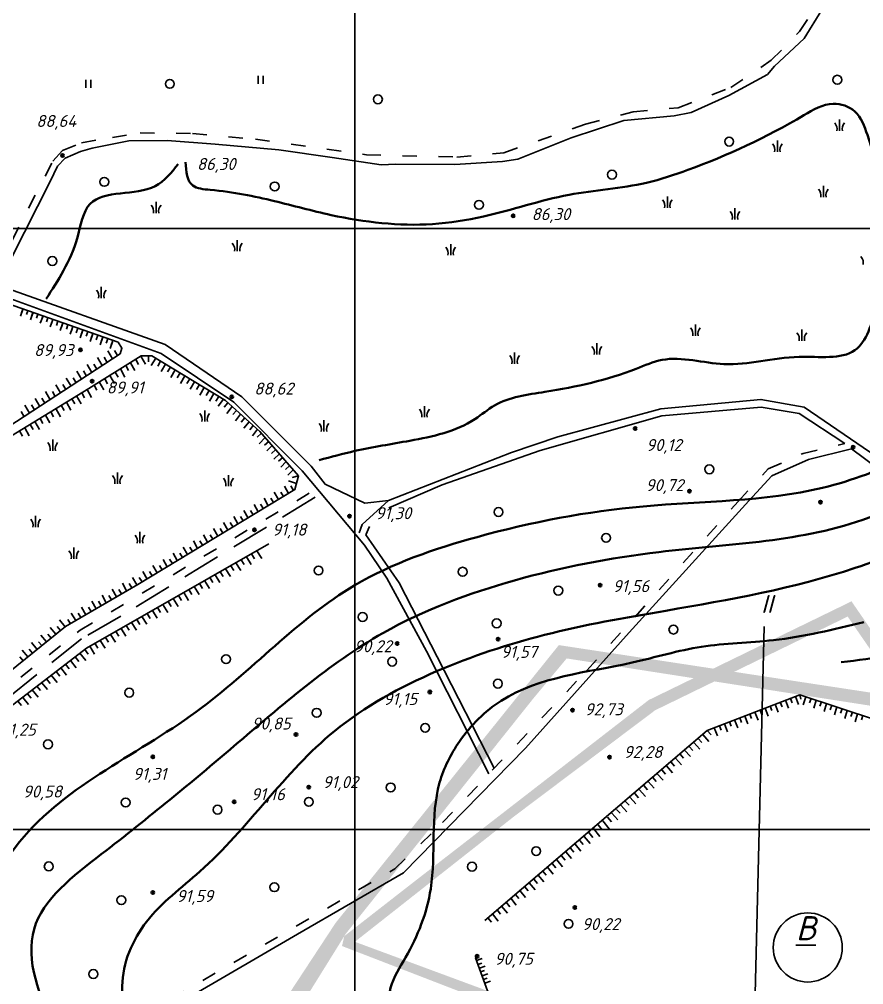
# Model space of a CAD drawing. Header units: millimetres. Extents: x 1555 to 5750, y -1109 to 1444.
# Drawn here: x 2792.2 to 2932.6, y -577.9 to -417.3 of the extents above; entities that cross this region are included whole.
import ezdxf

# ---------------------------------------------------------------- set-up
doc = ezdxf.new("R2010")
doc.units = ezdxf.units.MM
doc.linetypes.add('ACAD_ISO03W100', pattern=[30, 12, -18])
doc.linetypes.add('DASHED2', pattern=[9.525, 6.35, -3.175])

# ---------------------------------------------------------------- blocks, each defined once
blk = doc.blocks.new('A$C3C75097E')
at = {"lineweight": 40, "ltscale": 0.5}
blk.add_hatch(color=256, dxfattribs=at).paths.add_polyline_path([(-0.24, 0, 1), (0.24, 0, 1)])
blk.add_circle((0, 0), 0.238, dxfattribs=at)

msp = doc.modelspace()

# ---------------------------------------------------------------- hatches: boundary and pattern name
at = {"lineweight": 40, "ltscale": 0.5}
h = msp.add_hatch(color=2, dxfattribs=at)
edge = h.paths.add_edge_path()
edge.add_spline(control_points=[(2934.6503, -523.4544), (2935.3487, -523.3303), (2936.0423, -523.1877), (2936.7295, -523.0201)], knot_values=[114.6228547, 114.6228547, 114.6228547, 114.6228547, 116.75552528, 116.75552528, 116.75552528, 116.75552528], degree=3, periodic=0)
edge.add_line((2936.7295, -523.0201), (2932.9144, -517.4751))
edge.add_spline(control_points=[(2932.9144, -517.4751), (2932.8165, -517.4981), (2932.7185, -517.5211), (2932.6205, -517.5441)], knot_values=[123.33883515, 123.33883515, 123.33883515, 123.33883515, 123.63943462, 123.63943462, 123.63943462, 123.63943462], degree=3, periodic=0)
edge.add_spline(control_points=[(2932.6205, -517.5441), (2932.0389, -517.6873), (2931.4573, -517.8305), (2930.8755, -517.9726)], knot_values=[0, 0, 0, 0, 1.79256212, 1.79256212, 1.79256212, 1.79256212], degree=3, periodic=0)
edge.add_line((2930.8755, -517.9726), (2934.6503, -523.4544))
edge = h.paths.add_edge_path()
edge.add_spline(control_points=[(2930.8755, -517.9726), (2931.4573, -517.8305), (2932.0389, -517.6873), (2932.6205, -517.5441)], knot_values=[0, 0, 0, 0, 1.79256212, 1.79256212, 1.79256212, 1.79256212], degree=3, periodic=0)
edge.add_spline(control_points=[(2932.6205, -517.5441), (2932.7185, -517.5211), (2932.8165, -517.4981), (2932.9144, -517.4751)], knot_values=[123.33883515, 123.33883515, 123.33883515, 123.33883515, 123.63943462, 123.63943462, 123.63943462, 123.63943462], degree=3, periodic=0)
edge.add_line((2932.9144, -517.4751), (2930.8104, -514.4171))
edge.add_line((2930.8104, -514.4171), (2930.5933, -514.1015))
edge.add_line((2930.5933, -514.1015), (2917.2453, -520.5997))
edge.add_spline(control_points=[(2917.2453, -520.5997), (2917.3636, -520.5871), (2919.6353, -520.3393), (2921.8856, -519.9607), (2924.0076, -519.5341)], knot_values=[8.82706815, 8.82706815, 8.82706815, 8.82706815, 9.18375264, 15.67704688, 15.67704688, 15.67704688, 15.67704688], degree=3, periodic=0)
edge.add_line((2924.0076, -519.5341), (2929.9566, -516.6382))
edge.add_line((2929.9566, -516.6382), (2930.8755, -517.9726))
edge = h.paths.add_edge_path()
edge.add_spline(control_points=[(2936.7295, -523.0201), (2936.0423, -523.1877), (2935.3487, -523.3303), (2934.6503, -523.4544)], knot_values=[114.6228547, 114.6228547, 114.6228547, 114.6228547, 116.75552528, 116.75552528, 116.75552528, 116.75552528], degree=3, periodic=0)
edge.add_line((2934.6503, -523.4544), (2939.2395, -530.1189))
edge.add_line((2939.2395, -530.1189), (2941.8918, -530.523))
edge.add_line((2941.8918, -530.523), (2936.7295, -523.0201))
h.paths.add_polyline_path([(2943.5976, -533.0023), (2940.9402, -532.5886), (2947.9856, -542.82), (2947.9856, -539.38)])
h.paths.add_polyline_path([(2947.9856, -539.38), (2947.9856, -542.82), (2954.3398, -552.0476), (2956.7013, -552.0476)])
h.paths.add_polyline_path([(2956.7013, -552.0476), (2954.3398, -552.0476), (2972.0061, -577.7028), (2972.7013, -575.3024)])
h.paths.add_polyline_path([(2974.3748, -577.7347), (2973.6757, -580.1274), (2979.7267, -588.9147), (2970.996, -589.2986), (2970.417, -591.2801), (2982.9453, -590.7496), (2982.9453, -590.1913)])
h.paths.add_polyline_path([(2968.0446, -591.3805), (2968.6173, -589.4032), (2961.9149, -589.698), (2960.2985, -591.7085)])
h.paths.add_polyline_path([(2952.2212, -590.1243), (2947.9856, -590.3014), (2947.9856, -592.2299), (2960.2985, -591.7085), (2961.9149, -589.698)])
h.paths.add_polyline_path([(2947.9856, -592.2299), (2947.9856, -590.3014), (2908.6318, -591.9473), (2911.6898, -593.7668)])
h.paths.add_polyline_path([(2911.6898, -593.7668), (2908.6318, -591.9473), (2904.589, -592.1164), (2883.4069, -583.939), (2877.5477, -583.7089), (2904.376, -594.0765)])
h.paths.add_polyline_path([(2870.048, -578.9177), (2872.2851, -581.6752), (2877.5477, -583.7089), (2883.4069, -583.939), (2878.5716, -582.0723)])
edge = h.paths.add_edge_path()
edge.add_line((2872.2851, -581.6752), (2870.048, -578.9177))
edge.add_line((2870.048, -578.9177), (2856.1736, -573.7828))
edge.add_spline(control_points=[(2856.1736, -573.7828), (2855.9092, -574.2371), (2855.6409, -574.6887), (2855.3827, -575.1434)], knot_values=[109.5324437, 109.5324437, 109.5324437, 109.5324437, 111.08922174, 111.08922174, 111.08922174, 111.08922174], degree=3, periodic=0)
edge.add_line((2855.3827, -575.1434), (2872.2851, -581.6752))
edge = h.paths.add_edge_path()
edge.add_line((2847.9856, -570.7524), (2860.7606, -560.6892))
edge.add_spline(control_points=[(2860.7606, -560.6892), (2860.8471, -559.9132), (2860.9061, -559.1323), (2860.9476, -558.3486)], knot_values=[93.29306293, 93.29306293, 93.29306293, 93.29306293, 95.63036015, 95.63036015, 95.63036015, 95.63036015], degree=3, periodic=0)
edge.add_line((2860.9476, -558.3486), (2857.7341, -560.8384))
edge.add_line((2857.7341, -560.8384), (2846.2153, -569.8197))
edge.add_line((2846.2153, -569.8197), (2845.8492, -571.4592))
edge.add_line((2845.8492, -571.4592), (2855.3827, -575.1434))
edge.add_spline(control_points=[(2855.3827, -575.1434), (2855.6409, -574.6887), (2855.9092, -574.2371), (2856.1736, -573.7828)], knot_values=[109.5324437, 109.5324437, 109.5324437, 109.5324437, 111.08922174, 111.08922174, 111.08922174, 111.08922174], degree=3, periodic=0)
edge.add_line((2856.1736, -573.7828), (2847.9856, -570.7524))
edge = h.paths.add_edge_path()
edge.add_line((2871.7308, -552.0476), (2869.0803, -552.0476))
edge.add_line((2869.0803, -552.0476), (2860.9476, -558.3486))
edge.add_spline(control_points=[(2860.9476, -558.3486), (2860.9061, -559.1323), (2860.8471, -559.9132), (2860.7606, -560.6892)], knot_values=[93.29306293, 93.29306293, 93.29306293, 93.29306293, 95.63036015, 95.63036015, 95.63036015, 95.63036015], degree=3, periodic=0)
edge.add_line((2860.7606, -560.6892), (2871.7308, -552.0476))
h.paths.add_polyline_path([(2869.0803, -552.0476), (2871.7308, -552.0476), (2874.5086, -549.8595), (2897.9246, -532.2311), (2907.7906, -527.4284), (2904.3261, -526.8891), (2896.8618, -530.523)])
h.paths.add_polyline_path([(2907.5952, -525.2976), (2911.0778, -525.8282), (2915.9314, -523.4655), (2915.9859, -521.2128)])
edge = h.paths.add_edge_path()
edge.add_spline(control_points=[(2924.0076, -519.5341), (2921.8856, -519.9607), (2919.6353, -520.3393), (2917.3636, -520.5871), (2917.2453, -520.5997)], knot_values=[8.82706815, 8.82706815, 8.82706815, 8.82706815, 15.3203624, 15.67704688, 15.67704688, 15.67704688, 15.67704688], degree=3, periodic=0)
edge.add_line((2917.2453, -520.5997), (2915.9859, -521.2128))
edge.add_line((2915.9859, -521.2128), (2915.9314, -523.4655))
edge.add_line((2915.9314, -523.4655), (2924.0076, -519.5341))
h = msp.add_hatch(color=12, dxfattribs=at)
h.paths.add_polyline_path([(2656.3308, -704.945), (2657.9646, -704.1536), (2655.3563, -703.2691), (2653.822, -704.0501), (2653.2015, -719.7792), (2653.2015, -739.2222), (2655.7379, -740.8024), (2654.8282, -739.4702)])
h.paths.add_polyline_path([(2679.9299, -693.5148), (2716.664, -677.501), (2717.0865, -677.4049), (2726.9235, -673.1967), (2747.9856, -664.8531), (2747.9856, -661.9995), (2722.8899, -671.9798), (2683.072, -689.162), (2655.3563, -703.2691), (2657.9646, -704.1536)])
h.paths.add_polyline_path([(2786.5826, -649.5632), (2785.6165, -647.0342), (2747.9856, -661.9995), (2747.9856, -664.8531), (2769.8194, -656.2038)])
edge = h.paths.add_edge_path()
edge.add_line((2796.7418, -645.5387), (2803.5492, -635.4324))
edge.add_spline(control_points=[(2803.5492, -635.4324), (2802.5044, -635.4606), (2801.4464, -635.3756), (2800.3804, -635.1935)], knot_values=[187.67923268, 187.67923268, 187.67923268, 187.67923268, 190.96838154, 190.96838154, 190.96838154, 190.96838154], degree=3, periodic=0)
edge.add_line((2800.3804, -635.1935), (2795.0719, -643.2739))
edge.add_line((2795.0719, -643.2739), (2787.2718, -646.3759))
edge.add_line((2787.2718, -646.3759), (2787.4127, -646.7178))
edge.add_spline(control_points=[(2787.4127, -646.7178), (2788.2974, -647.2781), (2789.1997, -647.7761), (2790.1243, -648.1602)], knot_values=[246.83395782, 246.83395782, 246.83395782, 246.83395782, 249.73375519, 249.73375519, 249.73375519, 249.73375519], degree=3, periodic=0)
edge.add_line((2790.1243, -648.1602), (2796.7418, -645.5387))
edge = h.paths.add_edge_path()
edge.add_line((2827.8805, -599.3106), (2830.3548, -595.3307))
edge.add_spline(control_points=[(2830.3548, -595.3307), (2829.1908, -595.211), (2828.0313, -595.0599), (2826.8775, -594.8601)], knot_values=[295.26278108, 295.26278108, 295.26278108, 295.26278108, 298.78232293, 298.78232293, 298.78232293, 298.78232293], degree=3, periodic=0)
edge.add_line((2826.8775, -594.8601), (2800.3804, -635.1935))
edge.add_spline(control_points=[(2800.3804, -635.1935), (2801.4464, -635.3756), (2802.5044, -635.4606), (2803.5492, -635.4324)], knot_values=[187.67923268, 187.67923268, 187.67923268, 187.67923268, 190.96838154, 190.96838154, 190.96838154, 190.96838154], degree=3, periodic=0)
edge.add_line((2803.5492, -635.4324), (2827.8805, -599.3106))
edge = h.paths.add_edge_path()
edge.add_line((2846.4418, -569.4553), (2861.1423, -551.0045))
edge.add_spline(control_points=[(2861.1423, -551.0045), (2861.2038, -549.5682), (2861.3151, -548.1437), (2861.5403, -546.7436)], knot_values=[81.71723341, 81.71723341, 81.71723341, 81.71723341, 86.0124684, 86.0124684, 86.0124684, 86.0124684], degree=3, periodic=0)
edge.add_line((2861.5403, -546.7436), (2844.7858, -567.6004))
edge.add_line((2844.7858, -567.6004), (2826.8775, -594.8601))
edge.add_spline(control_points=[(2826.8775, -594.8601), (2828.0313, -595.0599), (2829.1908, -595.211), (2830.3548, -595.3307)], knot_values=[295.26278108, 295.26278108, 295.26278108, 295.26278108, 298.78232293, 298.78232293, 298.78232293, 298.78232293], degree=3, periodic=0)
edge.add_line((2830.3548, -595.3307), (2846.4418, -569.4553))
edge = h.paths.add_edge_path()
edge.add_line((2877.7284, -530.187), (2880.1816, -527.2451))
edge.add_spline(control_points=[(2880.1816, -527.2451), (2878.7637, -527.6514), (2877.3782, -528.1226), (2876.0417, -528.6915)], knot_values=[53.16168411, 53.16168411, 53.16168411, 53.16168411, 57.58293788, 57.58293788, 57.58293788, 57.58293788], degree=3, periodic=0)
edge.add_line((2876.0417, -528.6915), (2861.5403, -546.7436))
edge.add_spline(control_points=[(2861.5403, -546.7436), (2861.3151, -548.1437), (2861.2038, -549.5682), (2861.1423, -551.0045)], knot_values=[81.71723341, 81.71723341, 81.71723341, 81.71723341, 86.0124684, 86.0124684, 86.0124684, 86.0124684], degree=3, periodic=0)
edge.add_line((2861.1423, -551.0045), (2877.7284, -530.187))
edge = h.paths.add_edge_path()
edge.add_line((2883.2184, -523.6034), (2891.3366, -524.8671))
edge.add_spline(control_points=[(2891.3366, -524.8671), (2892.2712, -524.6842), (2894.1063, -524.3089), (2895.9106, -523.8722), (2896.7954, -523.6522)], knot_values=[36.4229325, 36.4229325, 36.4229325, 36.4229325, 39.22117642, 41.93977355, 41.93977355, 41.93977355, 41.93977355], degree=3, periodic=0)
edge.add_line((2896.7954, -523.6522), (2881.9115, -521.3845))
edge.add_line((2881.9115, -521.3845), (2876.0417, -528.6915))
edge.add_spline(control_points=[(2876.0417, -528.6915), (2877.3782, -528.1226), (2878.7637, -527.6514), (2880.1816, -527.2451)], knot_values=[53.16168411, 53.16168411, 53.16168411, 53.16168411, 57.58293788, 57.58293788, 57.58293788, 57.58293788], degree=3, periodic=0)
edge.add_line((2880.1816, -527.2451), (2883.2184, -523.6034))
edge = h.paths.add_edge_path()
edge.add_spline(control_points=[(2896.7954, -523.6522), (2895.9106, -523.8722), (2894.1063, -524.3089), (2892.2712, -524.6842), (2891.3366, -524.8671)], knot_values=[36.4229325, 36.4229325, 36.4229325, 36.4229325, 39.14152963, 41.93977355, 41.93977355, 41.93977355, 41.93977355], degree=3, periodic=0)
edge.add_line((2891.3366, -524.8671), (2983.1687, -539.1621))
edge.add_line((2983.1687, -539.1621), (2964.7826, -602.6428))
edge.add_line((2964.7826, -602.6428), (2954.3113, -638.2408))
edge.add_line((2954.3113, -638.2408), (2957.2519, -636.3372))
edge.add_line((2957.2519, -636.3372), (2986.1971, -537.2733))
edge.add_line((2986.1971, -537.2733), (2896.7954, -523.6522))
h.paths.add_polyline_path([(2956.6469, -638.4078), (2953.7053, -640.3009), (2942.9565, -676.8424), (2942.1127, -679.4146), (2942.1608, -679.514), (2940.636, -690.4995), (2945.0382, -678.1382)])
h.paths.add_polyline_path([(2956.6469, -638.4078), (2957.2519, -636.3372), (2954.3113, -638.2408), (2953.7053, -640.3009)])
h = msp.add_hatch(color=12, dxfattribs=at)
h.paths.add_polyline_path([(2983.1687, -539.1621), (2964.7826, -602.6428), (2942.9565, -676.8424), (2931.3634, -712.185), (2922.9717, -735.1881), (2916.0346, -756.055), (2907.7584, -781.1571), (2902.1308, -799.7818), (2896.2243, -820.1101), (2891.3338, -834.5419), (2889.4344, -840.1473), (2886.4112, -848.7859), (2884.0947, -853.6073), (2880.3828, -861.3329), (2877.6585, -867.3173), (2867.6465, -872.8867), (2862.1981, -874.6154), (2845.606, -875.7716), (2832.7219, -876.6695), (2822.5845, -877.3759), (2807.1331, -878.4364), (2798.7163, -878.8659), (2794.0283, -879.1052), (2788.3499, -879.395), (2780.9369, -874.5562), (2764.0589, -861.0687), (2747.9856, -847.4478), (2734.0512, -835.5755), (2702.0509, -807.707), (2699.8547, -805.4227), (2689.7948, -790.6758), (2676.5473, -771.2759), (2654.8282, -739.4702), (2656.3308, -704.945), (2681.3634, -692.8899), (2706.2833, -682.0264), (2726.9235, -673.1967), (2769.8194, -656.2038), (2796.7418, -645.5387), (2827.8805, -599.3106), (2846.4418, -569.4553), (2877.7284, -530.187), (2883.2184, -523.6034)], flags=16)
h.paths.add_polyline_path([(2904.7195, -796.3471), (2891.5793, -840.1442), (2881.191, -865.1707), (2880.2227, -867.5035), (2872.467, -874.4263), (2865.1655, -877.6173), (2846.0449, -878.3941), (2825.7582, -879.9501), (2786.2936, -882.1585), (2763.1722, -863.6849), (2744.6016, -848.3669), (2731.2821, -836.8455), (2709.8988, -818.1332), (2697.4797, -807.2653), (2690.3838, -795.8043), (2679.1132, -779.1132), (2658.9733, -749.1772), (2653.2015, -739.8208), (2653.2015, -719.7792), (2653.822, -704.0501), (2683.072, -689.162), (2722.8899, -671.9798), (2795.0719, -643.2739), (2844.7858, -567.6004), (2881.9115, -521.3845), (2986.1971, -537.2733), (2945.0382, -678.1382), (2917.3607, -755.8555)])

# ---------------------------------------------------------------- linework, layer by layer
at = {"lineweight": 25, "ltscale": 0.5}
for p, q in [((2847.9856, -383.0593), (2847.9856, -966.9827)), ((2631.4629, -452.0476), (3147.9856, -452.0476)), ((2631.4629, -552.0476), (3147.9856, -552.0476))]:
    msp.add_line(p, q, dxfattribs=at)
at = {"lineweight": 30, "ltscale": 0.5}
for p, q in [((2831.897, -426.6664), (2831.897, -427.9938)), ((2832.7372, -426.6664), (2832.7372, -427.9938)), ((2803.223, -427.3111), (2803.223, -428.6386)), ((2804.0632, -427.3111), (2804.0632, -428.6386)), ((2928.6162, -433.9538), (2928.6162, -435.8345)), ((2918.2647, -437.4279), (2918.2647, -439.3085)), ((2925.92, -444.96), (2925.92, -446.8406)), ((2814.9232, -447.6196), (2814.9232, -449.5002)), ((2899.9637, -446.7535), (2899.9637, -448.6342)), ((2911.2074, -448.6665), (2911.2074, -450.5471)), ((2828.408, -453.9794), (2828.408, -455.86)), ((2863.9255, -454.6437), (2863.9255, -456.5244)), ((2805.8062, -461.7629), (2805.8062, -463.6435)), ((2792.3454, -466.6363), (2792.7447, -465.5398)), ((2792.5451, -466.0881), (2792.7689, -465.4735)), ((2793.3727, -466.3895), (2793.6006, -465.7638)), ((2794.0007, -467.2391), (2794.4001, -466.1426)), ((2794.2004, -466.6909), (2794.4323, -466.0542)), ((2795.0281, -466.9923), (2795.2639, -466.3445)), ((2795.6561, -467.8419), (2796.0554, -466.7454)), ((2795.8557, -467.2937), (2796.0956, -466.6349)), ((2796.6834, -467.5951), (2796.9273, -466.9253)), ((2797.3114, -468.4447), (2797.7107, -467.3482)), ((2797.511, -467.8965), (2797.759, -467.2156)), ((2798.3387, -468.1979), (2798.5907, -467.506)), ((2798.9667, -469.0476), (2799.366, -467.951)), ((2799.1663, -468.4993), (2799.4223, -467.7963)), ((2799.994, -468.8007), (2800.254, -468.0867)), ((2800.622, -469.6504), (2801.0213, -468.5538)), ((2800.8217, -469.1021), (2801.0857, -468.377)), ((2801.6493, -469.4035), (2801.9174, -468.6674)), ((2802.477, -469.7049), (2802.7491, -468.9577)), ((2904.6286, -468.0346), (2904.6286, -469.9152)), ((2922.3316, -468.8715), (2922.3316, -470.7522)), ((2802.2773, -470.2532), (2802.6766, -469.1567)), ((2803.3046, -470.0063), (2803.5808, -469.2481)), ((2803.9326, -470.856), (2804.332, -469.7595)), ((2804.1323, -470.3077), (2804.4124, -469.5384)), ((2804.9761, -470.5649), (2805.2441, -469.8288)), ((2805.6041, -471.4146), (2806.0034, -470.3181)), ((2805.8037, -470.8663), (2806.0758, -470.1191)), ((2806.6314, -471.1677), (2806.9075, -470.4095)), ((2807.2594, -472.0174), (2807.6587, -470.9209)), ((2807.459, -471.4691), (2807.7392, -470.6999)), ((2888.2366, -471.16), (2888.2366, -473.0407)), ((2805.9361, -474.88), (2805.1589, -473.5403)), ((2806.7854, -474.3382), (2806.2898, -473.4997)), ((2807.6746, -473.771), (2806.8872, -472.4137)), ((2808.5114, -473.2077), (2808.0181, -472.3732)), ((2811.5223, -473.8611), (2812.001, -474.6981)), ((2812.4039, -473.3183), (2813.134, -474.6338)), ((2813.6456, -473.2524), (2813.6651, -474.2457)), ((2814.8744, -473.6468), (2814.0776, -474.8458)), ((2874.5619, -472.6787), (2874.5619, -474.5594)), ((2804.227, -476.043), (2803.4396, -474.6857)), ((2805.0637, -475.4796), (2804.5705, -474.6451)), ((2808.975, -475.4296), (2809.7308, -476.7815)), ((2809.8723, -474.8711), (2810.3522, -475.7134)), ((2810.6413, -474.4036), (2811.4008, -475.7024)), ((2815.6787, -474.1353), (2815.183, -474.9455)), ((2816.483, -474.6238), (2815.7751, -475.8844)), ((2817.2874, -475.1123), (2816.7917, -475.9225)), ((2800.773, -478.3043), (2799.9856, -476.947)), ((2801.6098, -477.7409), (2801.1166, -476.9064)), ((2802.4884, -477.1519), (2801.7112, -475.8122)), ((2803.3378, -476.6101), (2802.8422, -475.7716)), ((2806.3735, -477.0608), (2806.8534, -477.9031)), ((2807.2191, -476.5108), (2807.9848, -477.8805)), ((2808.1172, -475.9578), (2808.5994, -476.8041)), ((2818.0917, -475.6008), (2817.3837, -476.8613)), ((2818.8961, -476.0892), (2818.4003, -476.8995)), ((2819.7004, -476.5777), (2818.9924, -477.8383)), ((2820.5047, -477.0662), (2820.009, -477.8764)), ((2799.0345, -479.4132), (2798.2573, -478.0735)), ((2799.8839, -478.8714), (2799.3883, -478.0329)), ((2804.593, -478.1279), (2805.0717, -478.9649)), ((2805.4746, -477.585), (2806.2047, -478.9005)), ((2821.3091, -477.5547), (2820.6011, -478.8152)), ((2822.1134, -478.0432), (2821.6177, -478.8534)), ((2822.9177, -478.5316), (2822.2098, -479.7922)), ((2796.4309, -481.1343), (2795.9353, -480.2958)), ((2797.32, -480.5671), (2796.5326, -479.2098)), ((2798.1568, -480.0038), (2797.6636, -479.1692)), ((2801.668, -479.929), (2802.4276, -481.2277)), ((2802.5491, -479.3864), (2803.0277, -480.2235)), ((2803.4306, -478.8436), (2804.1607, -480.1591)), ((2823.7221, -479.0201), (2823.2264, -479.8303)), ((2824.5264, -479.5086), (2823.8184, -480.7692)), ((2825.3308, -479.9971), (2824.835, -480.8073)), ((2793.8565, -482.8121), (2793.0691, -481.4548)), ((2794.6932, -482.2487), (2794.2, -481.4142)), ((2795.5815, -481.6761), (2794.8043, -480.3364)), ((2799.1439, -481.4832), (2799.6261, -482.3295)), ((2800.0017, -480.955), (2800.7576, -482.3069)), ((2800.899, -480.3965), (2801.3789, -481.2388)), ((2826.1351, -480.4856), (2825.2428, -481.6232)), ((2826.8786, -481.0653), (2826.2417, -481.8162)), ((2827.5784, -481.6937), (2826.6834, -482.8344)), ((2859.5572, -481.6012), (2859.5572, -483.4819)), ((2792.9673, -483.3792), (2792.4717, -482.5407)), ((2796.5013, -483.1104), (2797.2314, -484.4259)), ((2797.4002, -482.5862), (2797.8802, -483.4285)), ((2798.2458, -482.0362), (2799.0116, -483.4058)), ((2823.0012, -482.3213), (2823.0012, -484.202)), ((2828.2782, -482.3222), (2827.685, -483.0243)), ((2828.9812, -482.9535), (2828.1267, -484.0426)), ((2793.9697, -484.6633), (2794.4496, -485.5056)), ((2794.7387, -484.1958), (2795.4982, -485.4945)), ((2795.6198, -483.6532), (2796.0984, -484.4903)), ((2829.681, -483.5819), (2829.0878, -484.2841)), ((2830.384, -484.2133), (2829.5295, -485.3024)), ((2831.0838, -484.8417), (2830.4906, -485.5439)), ((2842.8431, -483.9743), (2842.8431, -485.8549)), ((2792.2146, -485.75), (2792.6968, -486.5963)), ((2793.0724, -485.2218), (2793.8283, -486.5736)), ((2831.7868, -485.4731), (2830.9323, -486.5621)), ((2832.4532, -486.1398), (2831.7514, -486.8075)), ((2797.7296, -487.1535), (2797.7296, -489.0342)), ((2833.0746, -486.8514), (2832.0823, -487.8669)), ((2833.6569, -487.5183), (2832.9437, -488.1366)), ((2834.2473, -488.1945), (2833.3292, -489.0853)), ((2834.8296, -488.8613), (2834.1165, -489.4796)), ((2835.4201, -489.5375), (2834.502, -490.4283)), ((2835.9837, -490.183), (2835.2706, -490.8013)), ((2836.5742, -490.8592), (2835.6561, -491.75)), ((2837.1565, -491.526), (2836.4433, -492.1443)), ((2808.4976, -492.6447), (2808.4976, -494.5254)), ((2826.9571, -493.0842), (2826.9571, -494.9649)), ((2837.7469, -492.2022), (2836.8288, -493.0931)), ((2836.9177, -494.0239), (2838.2806, -494.5193)), ((2838.626, -493.2089), (2837.5729, -493.5138)), ((2834.5747, -495.9306), (2835.2604, -497.1687)), ((2835.6716, -495.9253), (2836.1171, -496.6515)), ((2836.2562, -494.9154), (2836.9419, -496.1535)), ((2837.3532, -494.9101), (2837.7986, -495.6363)), ((2831.2116, -497.9609), (2831.8974, -499.199)), ((2832.3086, -497.9556), (2832.762, -498.6948)), ((2832.8932, -496.9458), (2833.5789, -498.1838)), ((2833.9901, -496.9404), (2834.4356, -497.6667)), ((2829.5301, -498.9761), (2830.2303, -500.2402)), ((2830.6271, -498.9708), (2831.0725, -499.697)), ((2794.8728, -499.8934), (2794.8728, -501.774)), ((2826.1558, -500.9861), (2826.856, -502.2502)), ((2827.2641, -501.0011), (2827.7095, -501.7274)), ((2827.8486, -499.9913), (2828.5344, -501.2294)), ((2828.9456, -499.986), (2829.3989, -500.7251)), ((2812.2332, -502.5289), (2812.2332, -504.4096)), ((2824.4782, -502.0084), (2825.1714, -503.2597)), ((2825.5713, -501.9959), (2826.0246, -502.7351)), ((2821.1226, -504.052), (2821.8083, -505.2901)), ((2822.2097, -504.0289), (2822.6631, -504.7681)), ((2822.7943, -503.0191), (2823.4898, -504.2749)), ((2823.8937, -503.0182), (2824.3471, -503.7574)), ((2801.2455, -505.1648), (2801.2455, -507.0454)), ((2819.441, -505.0672), (2820.1268, -506.3052)), ((2820.538, -505.0618), (2820.9834, -505.7881)), ((2832.4814, -506.9919), (2831.6744, -505.6916)), ((2816.0925, -507.1236), (2816.7638, -508.3356)), ((2817.175, -507.0922), (2817.6204, -507.8184)), ((2817.7595, -506.0823), (2818.4453, -507.3204)), ((2818.8565, -506.077), (2819.3019, -506.8032)), ((2829.5732, -507.9964), (2829.0683, -507.1816)), ((2830.744, -507.9852), (2829.937, -506.685)), ((2831.3106, -507.003), (2830.8057, -506.1883)), ((2812.7136, -509.1254), (2813.4138, -510.3895)), ((2813.812, -509.1225), (2814.2574, -509.8488)), ((2814.3965, -508.1127), (2815.0967, -509.3768)), ((2815.5079, -508.1334), (2815.9378, -508.8343)), ((2826.0983, -509.9831), (2825.5935, -509.1683)), ((2827.2692, -509.9719), (2826.4622, -508.6717)), ((2827.8358, -508.9897), (2827.3309, -508.175)), ((2829.0066, -508.9786), (2828.1996, -507.6783)), ((2811.0177, -510.1145), (2811.7179, -511.3786)), ((2812.1291, -510.1352), (2812.576, -510.8639)), ((2823.7943, -511.9586), (2822.9873, -510.6583)), ((2824.3609, -510.9764), (2823.856, -510.1617)), ((2825.5317, -510.9653), (2824.7248, -509.665)), ((2807.6258, -512.0927), (2808.326, -513.3569)), ((2808.7372, -512.1135), (2809.1906, -512.8526)), ((2809.3217, -511.1036), (2810.0219, -512.3678)), ((2810.4331, -511.1243), (2810.8865, -511.8635)), ((2820.8861, -512.9631), (2820.3812, -512.1484)), ((2822.0569, -512.952), (2821.2499, -511.6517)), ((2822.6235, -511.9697), (2822.1186, -511.155)), ((2822.6235, -511.9697), (2822.1186, -511.155)), ((2805.9299, -513.0819), (2806.63, -514.346)), ((2807.0413, -513.1026), (2807.4946, -513.8418)), ((2818.5821, -514.9386), (2817.7751, -513.6384)), ((2819.1487, -513.9564), (2818.6438, -513.1417)), ((2820.3195, -513.9453), (2819.5125, -512.645)), ((2802.538, -515.0601), (2803.2382, -516.3242)), ((2803.6494, -515.0808), (2804.1027, -515.82)), ((2804.2339, -514.071), (2804.9341, -515.3351)), ((2805.3453, -514.0917), (2805.7987, -514.8309)), ((2815.1072, -516.9253), (2814.3002, -515.6251)), ((2815.6738, -515.9431), (2815.1689, -515.1284)), ((2816.8446, -515.932), (2816.0377, -514.6317)), ((2817.4113, -514.9498), (2816.9064, -514.1351)), ((2798.8712, -517.1967), (2799.7831, -518.3177)), ((2800.2475, -517.1163), (2800.6776, -517.8176)), ((2800.7867, -516.0815), (2801.5422, -517.3134)), ((2801.9534, -516.07), (2802.4068, -516.8091)), ((2812.199, -517.9298), (2811.6941, -517.1151)), ((2813.3698, -517.9187), (2812.5628, -516.6184)), ((2813.9364, -516.9365), (2813.4315, -516.1218)), ((2797.3165, -518.4568), (2798.2284, -519.5779)), ((2798.4736, -518.2937), (2799.0046, -518.9465)), ((2809.895, -519.9054), (2809.088, -518.6051)), ((2810.4616, -518.9232), (2809.9567, -518.1084)), ((2811.6324, -518.912), (2810.8254, -517.6118)), ((2916.0563, -518.3006), (2914.2858, -591.541)), ((2795.7618, -519.717), (2796.6737, -520.8381)), ((2796.9189, -519.5538), (2797.45, -520.2067)), ((2806.9867, -520.9098), (2806.4818, -520.0951)), ((2808.1575, -520.8987), (2807.3506, -519.5984)), ((2808.7242, -519.9165), (2808.2193, -519.1018)), ((2794.2071, -520.9772), (2795.119, -522.0982)), ((2795.3643, -520.814), (2795.8953, -521.4668)), ((2804.6867, -522.8918), (2803.8757, -521.5851)), ((2805.2493, -521.9032), (2804.7444, -521.0885)), ((2806.4201, -521.8921), (2805.6131, -520.5918)), ((2792.2549, -523.3343), (2792.7859, -523.9872)), ((2792.6525, -522.2373), (2793.5643, -523.3584)), ((2793.8096, -522.0742), (2794.3406, -522.727)), ((2802.0579, -524.1017), (2801.4498, -523.3579)), ((2803.2173, -523.9383), (2802.2431, -522.7482)), ((2803.6464, -522.8848), (2803.0384, -522.141)), ((2800.0401, -526.372), (2799.066, -525.1819)), ((2800.4693, -525.3185), (2799.8612, -524.5747)), ((2801.6287, -525.1551), (2800.6546, -523.9651)), ((2798.4515, -527.5889), (2797.4774, -526.3988)), ((2798.8807, -526.5354), (2798.2726, -525.7916)), ((2795.684, -528.9453), (2795.0947, -528.2259)), ((2796.8434, -528.7819), (2795.8693, -527.5918)), ((2797.2921, -527.7523), (2796.6841, -527.0084)), ((2793.7072, -531.2656), (2792.7331, -530.0755)), ((2794.1364, -530.2121), (2793.5283, -529.4683)), ((2795.2958, -530.0487), (2794.3029, -528.8343)), ((2921.7996, -531.2418), (2921.2866, -529.9166)), ((2922.0003, -529.6404), (2922.1427, -530.3664)), ((2922.5752, -531.3273), (2923.0012, -529.9717)), ((2792.5478, -531.429), (2791.9397, -530.6851)), ((2917.3464, -532.2824), (2917.0634, -531.5514)), ((2918.4211, -532.5496), (2917.9081, -531.2245)), ((2919.0357, -531.6284), (2918.7527, -530.8975)), ((2920.1103, -531.8957), (2919.5973, -530.5706)), ((2920.7249, -530.9745), (2920.442, -530.2436)), ((2923.6303, -530.9909), (2923.8609, -530.2562)), ((2924.3033, -531.8703), (2924.7211, -530.5409)), ((2925.3501, -531.5602), (2925.5808, -530.8255)), ((2926.0232, -532.4396), (2926.4409, -531.1101)), ((2927.07, -532.1294), (2927.3007, -531.3947)), ((2927.743, -533.0088), (2928.1608, -531.6794)), ((2913.3533, -534.5114), (2912.8403, -533.1863)), ((2913.9679, -533.5902), (2913.6849, -532.8593)), ((2915.0425, -533.8575), (2914.5296, -532.5323)), ((2915.6571, -532.9363), (2915.3742, -532.2054)), ((2916.7318, -533.2036), (2916.2188, -531.8784)), ((2928.7899, -532.6987), (2929.0205, -531.964)), ((2929.4629, -533.5781), (2929.8806, -532.2486)), ((2930.5097, -533.2679), (2930.7404, -532.5332)), ((2931.1828, -534.1473), (2931.6005, -532.8179)), ((2932.2296, -533.8371), (2932.4602, -533.1025)), ((2908.9001, -535.552), (2908.6172, -534.8211)), ((2909.9748, -535.8193), (2909.4618, -534.4941)), ((2910.5894, -534.8981), (2910.3064, -534.1671)), ((2911.664, -535.1653), (2911.151, -533.8402)), ((2912.2786, -534.2442), (2911.9957, -533.5132)), ((2906.8831, -537.4092), (2905.8575, -536.2632)), ((2907.2285, -536.2947), (2906.6064, -535.5995)), ((2908.2855, -536.4732), (2907.7725, -535.148)), ((2905.3691, -538.7151), (2904.3435, -537.569)), ((2905.7145, -537.6006), (2905.0924, -536.9054)), ((2902.6539, -540.1744), (2902.0699, -539.5219)), ((2903.7878, -539.9458), (2902.8242, -538.869)), ((2904.2209, -538.9326), (2903.5946, -538.2327)), ((2901.1716, -541.519), (2900.5494, -540.8238)), ((2902.3084, -541.2889), (2901.3133, -540.1769)), ((2902.3084, -541.2889), (2901.3133, -540.1769)), ((2899.2449, -543.8643), (2898.2812, -542.7874)), ((2899.678, -542.851), (2899.0517, -542.1512)), ((2900.8261, -542.6335), (2899.8006, -541.4875)), ((2897.7655, -545.2073), (2896.7704, -544.0953)), ((2897.7655, -545.2073), (2896.7704, -544.0953)), ((2898.1109, -544.0928), (2897.527, -543.4403)), ((2895.1582, -546.7953), (2894.5319, -546.0955)), ((2896.3063, -546.5778), (2895.2808, -545.4318)), ((2896.6518, -545.4633), (2896.0296, -544.7681)), ((2893.5911, -548.0371), (2893.0072, -547.3846)), ((2894.7251, -547.8086), (2893.7614, -546.7317)), ((2891.7472, -550.4734), (2890.7373, -549.3449)), ((2892.0998, -549.3717), (2891.5159, -548.7191)), ((2893.2457, -549.1516), (2892.2506, -548.0396)), ((2893.2457, -549.1516), (2892.2506, -548.0396)), ((2890.2909, -551.9584), (2889.2233, -550.6507)), ((2890.6922, -550.7917), (2889.9811, -549.9971)), ((2887.5839, -553.3894), (2886.9095, -552.5633)), ((2888.7407, -553.2241), (2887.6731, -551.9164)), ((2889.1363, -552.1264), (2888.4366, -551.2694)), ((2889.1363, -552.1264), (2888.4366, -551.2694)), ((2885.9622, -554.5589), (2885.4084, -553.8806)), ((2887.1053, -554.382), (2886.1476, -553.2089)), ((2884.0098, -556.9092), (2883.0959, -555.7897)), ((2884.4119, -555.8245), (2883.8582, -555.1463)), ((2885.5666, -555.6566), (2884.6229, -554.5007)), ((2885.5666, -555.6566), (2884.6229, -554.5007)), ((2882.5481, -558.2797), (2881.5755, -557.0884)), ((2882.9415, -557.1794), (2882.3476, -556.4519)), ((2879.8127, -559.6759), (2879.2589, -558.9976)), ((2880.9674, -559.508), (2880.0237, -558.3521)), ((2880.9674, -559.508), (2880.0237, -558.3521)), ((2881.3934, -558.4477), (2880.8034, -557.725)), ((2878.3423, -561.0308), (2877.7483, -560.3033)), ((2879.4106, -560.7605), (2878.4967, -559.6411)), ((2876.7942, -562.299), (2876.2042, -561.5763)), ((2877.9488, -562.1311), (2876.9763, -560.9398)), ((2874.8333, -564.6388), (2873.9194, -563.5194)), ((2875.2354, -563.5542), (2874.6816, -562.8759)), ((2876.3901, -563.3862), (2875.4464, -562.2303)), ((2876.3901, -563.3862), (2875.4464, -562.2303)), ((2873.3715, -566.0094), (2872.399, -564.818)), ((2873.765, -564.909), (2873.171, -564.1815)), ((2870.6914, -567.4698), (2870.1014, -566.7471)), ((2871.8461, -567.3018), (2870.8735, -566.1105)), ((2872.2169, -566.1773), (2871.6269, -565.4546)), ((2869.1768, -573.5518), (2868.2342, -573.8716)), ((2869.0812, -574.2915), (2868.4496, -574.5065)), ((2869.6416, -574.8093), (2868.699, -575.1291)), ((2869.5346, -575.5529), (2868.903, -575.7679)), ((2870.095, -576.0707), (2869.1524, -576.3905)), ((2869.9994, -576.8104), (2869.3678, -577.0254)), ((2870.5598, -577.3282), (2869.6172, -577.648))]:
    msp.add_line(p, q, dxfattribs=at)
at = {"linetype": 'ACAD_ISO03W100', "lineweight": 30, "ltscale": 0.2}
for points in [[(2786.876, -461.0977), (2790.9581, -453.9979), (2797.7565, -440.8603), (2799.3704, -439.081), (2802.5188, -437.7948), (2807.6432, -436.8989), (2812.2621, -436.164), (2820.9822, -436.2349), (2831.4272, -437.2108), (2849.9044, -439.8112), (2864.9243, -440.1795), (2872.789, -439.4556), (2886.3448, -434.6975), (2894.2727, -432.6332), (2901.7758, -431.9809), (2910.5184, -428.5898), (2917.2483, -424.0764), (2921.946, -419.3088), (2924.7289, -415.1549)], [(2758.773, -613.7914), (2774.0928, -604.9617), (2812.2969, -583.2275), (2854.6466, -558.6012), (2862.5813, -550.9251), (2886.587, -525.6018), (2911.7417, -497.4936), (2916.7531, -492.0673), (2922.5298, -489.4932), (2929.4902, -487.8237)], [(2728.6333, -575.685), (2730.417, -577.8848), (2740.3878, -569.2856), (2755.8702, -555.7775), (2782.9818, -534.1583), (2802.2849, -518.9159), (2840.4821, -496.0667)]]:
    msp.add_lwpolyline(points, dxfattribs=at)
at = {"lineweight": 30, "ltscale": 0.5}
for points in [[(2925.6352, -415.6891), (2922.7187, -420.4257), (2917.7973, -425.0714), (2916.6126, -426.4378), (2910.1876, -429.9451), (2903.9489, -432.7592), (2901.0755, -433.3333), (2892.7435, -434.08), (2883.9519, -436.9518), (2875.1031, -440.5126), (2872.5448, -440.8923), (2864.6106, -441.4281), (2854.8184, -441.3569), (2852.3848, -441.4509), (2844.2143, -440.2479), (2835.3532, -438.9506), (2824.7668, -438.0152), (2816.768, -437.4173), (2810.3639, -437.5003), (2804.2653, -438.6919), (2802.3524, -439.2739), (2799.7741, -440.3822), (2798.4993, -441.7121), (2797.2813, -444.2337), (2790.9311, -456.8478)], [(2839.1936, -492.4068), (2827.8614, -480.961), (2815.7554, -472.862), (2785.8448, -461.9695)], [(2788.5838, -461.5106), (2816.4357, -471.3464), (2829.1888, -480.0619), (2840.7277, -491.6351)], [(2700.0488, -534.9933), (2702.3654, -536.6197), (2703.551, -536.6197), (2708.3216, -533.6978), (2721.9171, -525.4565), (2745.5582, -512.3351), (2757.1436, -505.9049), (2774.8709, -495.0771), (2799.5397, -479.0824), (2808.9287, -472.8952), (2809.235, -471.9769), (2808.5915, -470.9974), (2787.7788, -463.7314), (2785.4803, -465.2485)], [(2702.5048, -538.0795), (2702.5048, -538.0795), (2721.1972, -527.6468), (2733.767, -520.7098), (2760.3966, -505.4921), (2771.3574, -498.593), (2789.8614, -487.199), (2803.7119, -478.6704), (2812.4564, -473.272), (2814.2097, -473.2432), (2826.4379, -480.6695), (2832.1769, -485.8234), (2838.626, -493.2089), (2838.0099, -495.5087), (2811.8794, -511.2844), (2799.824, -518.3155), (2731.8038, -573.2575)], [(2840.7277, -491.6351), (2843.0301, -494.5809), (2849.6308, -497.7722), (2853.5603, -497.3118), (2874.0329, -489.3257), (2881.7249, -486.737), (2898.9009, -482.0919), (2915.5141, -480.494), (2922.7006, -481.7825), (2939.1743, -493.0686)], [(2929.4902, -487.8237), (2921.8936, -482.8471), (2915.5713, -481.8151), (2899.0697, -483.2249), (2878.7864, -488.9821), (2862.5118, -494.693), (2853.6478, -498.5265)], [(2759.0755, -614.9268), (2773.9842, -606.3604), (2802.8285, -590.2272), (2838.4596, -569.506), (2856.0794, -559.2997), (2876.3504, -538.5127), (2893.6218, -519.3051), (2913.5357, -497.4049), (2917.3426, -493.2182), (2923.4131, -490.5207), (2930.6206, -488.7066)], [(3026.3303, -553.9124), (3009.8341, -547.7027), (2930.6206, -488.7066)], [(2839.1936, -492.4068), (2849.5638, -504.7378)], [(2848.7187, -502.7188), (2849.1841, -501.3223), (2853.5603, -497.3118)], [(2850.4382, -501.6443), (2849.8202, -503.0297)], [(2871.1805, -541.8539), (2861.6682, -523.32), (2855.3656, -511.0398), (2849.8202, -503.0297)], [(2734.6708, -581.4735), (2733.5708, -579.331), (2734.527, -577.4472), (2737.668, -574.8634), (2756.198, -559.5867), (2775.6242, -543.1879), (2803.3321, -521.896), (2833.6601, -504.5563)], [(2849.5638, -504.7378), (2853.3136, -510.2736), (2859.8924, -522.4178), (2870.2855, -542.7981)], [(2869.6053, -567.2248), (2906.6064, -535.5995), (2922.0003, -529.6404), (2934.9298, -533.9198), (2942.0198, -541.906), (2959.1968, -563.0522), (2962.2963, -567.9287), (2964.4773, -573.7803), (2964.4773, -580.3779), (2961.9149, -589.698), (2957.418, -595.2912), (2950.3044, -601.0186), (2942.7803, -606.1691), (2938.9551, -606.4851), (2932.7453, -605.5535), (2927.3973, -603.3429), (2921.2942, -599.481), (2906.6672, -590.7785), (2899.3512, -586.4258), (2891.4628, -584.2553), (2876.0373, -583.6496), (2873.2382, -582.85), (2870.048, -578.9177), (2868.0678, -573.4088)]]:
    msp.add_lwpolyline(points, dxfattribs=at)
at = {"linetype": 'DASHED2', "lineweight": 30}
msp.add_lwpolyline([(2841.3829, -496.7662), (2809.0584, -516.5558), (2802.5119, -520.3203), (2751.1969, -561.4844), (2727.1917, -582.1625), (2719.2139, -588.225), (2711.4667, -595.0854), (2703.6736, -601.9864), (2694.8275, -607.8183), (2678.2676, -619.4555), (2669.342, -625.0566), (2666.9359, -625.5863), (2665.8755, -624.8118), (2664.3669, -622.9777), (2654.9225, -578.8421), (2646.1574, -538.3331), (2644.0686, -528.6793), (2640.2735, -518.3383), (2631.4629, -493.8127)], dxfattribs=at)
at = {"lineweight": 30, "ltscale": 0.5}
for centre, radius in [((2817.203, -428.004), 0.7364), ((2928.2311, -427.3137), 0.7364), ((2851.8177, -430.5632), 0.7364), ((2910.2385, -437.6025), 0.7364), ((2890.746, -443.101), 0.7364), ((2806.297, -444.3075), 0.7364), ((2834.6525, -445.0659), 0.7364), ((2868.6227, -448.1213), 0.7364), ((2797.667, -457.4834), 0.7364), ((2906.9364, -492.1262), 0.7364), ((2871.8754, -499.2396), 0.7364), ((2889.7722, -503.5288), 0.7364), ((2841.9427, -508.9683), 0.7364), ((2865.9098, -509.1777), 0.7364), ((2881.8179, -512.3158), 0.7364), ((2849.2687, -516.7094), 0.7364), ((2871.5612, -517.7556), 0.7364), ((2900.9708, -518.8016), 0.7364), ((2826.5578, -523.7183), 0.7364), ((2854.1876, -524.1366), 0.7364), ((2871.7707, -527.7982), 0.7364), ((2810.4466, -529.302), 0.7364), ((2841.6354, -532.6462), 0.7364), ((2859.6795, -535.1545), 0.7364), ((2796.9437, -537.9018), 0.7364), ((2853.9434, -545.0681), 0.7364), ((2809.8492, -547.5764), 0.7364), ((2840.3211, -547.457), 0.7364), ((2825.1446, -548.7708), 0.7364), ((2878.137, -555.6607), 0.7364), ((2797.0631, -558.2066), 0.7364), ((2867.4757, -558.2529), 0.7364), ((2834.585, -561.6703), 0.7364), ((2809.1323, -563.8201), 0.7364), ((2883.5296, -567.7571), 0.7364), ((2923.3197, -571.6976), 5.7445), ((2804.4718, -576.1226), 0.7364)]:
    msp.add_circle(centre, radius, dxfattribs=at)
for centre, start, end in [((2926.7168, -435.5082), 347.287867, 43.008777), ((2930.5157, -435.5082), 136.991223, 192.712133), ((2916.3653, -438.9823), 347.287867, 43.008777), ((2920.1641, -438.9823), 136.991223, 192.712133), ((2924.0205, -446.5143), 347.287867, 43.008777), ((2927.8194, -446.5143), 136.991223, 192.712133), ((2813.0237, -449.174), 347.287867, 43.008777), ((2816.8226, -449.174), 136.991223, 192.712133), ((2898.0643, -448.3079), 347.287867, 43.008777), ((2901.8631, -448.3079), 136.991223, 192.712133), ((2909.3079, -450.2208), 347.287867, 43.008777), ((2913.1068, -450.2208), 136.991223, 192.712133), ((2826.5086, -455.5338), 347.287867, 43.008777), ((2830.3074, -455.5338), 136.991223, 192.712133), ((2862.0261, -456.1981), 347.287867, 43.008777), ((2865.8249, -456.1981), 136.991223, 192.712133), ((2931.0779, -457.7529), 347.287867, 43.008777), ((2803.9068, -463.3172), 347.287867, 43.008777), ((2807.7056, -463.3172), 136.991223, 192.712133), ((2902.7292, -469.589), 347.287867, 43.008777), ((2906.528, -469.589), 136.991223, 192.712133), ((2920.4322, -470.4259), 347.287867, 43.008777), ((2924.231, -470.4259), 136.991223, 192.712133), ((2886.3372, -472.7144), 347.287867, 43.008777), ((2890.136, -472.7144), 136.991223, 192.712133), ((2872.6625, -474.2331), 347.287867, 43.008777), ((2876.4613, -474.2331), 136.991223, 192.712133), ((2821.1018, -483.8757), 347.287867, 43.008777), ((2824.9007, -483.8757), 136.991223, 192.712133), ((2857.6577, -483.1556), 347.287867, 43.008777), ((2861.4566, -483.1556), 136.991223, 192.712133), ((2840.9437, -485.5287), 347.287867, 43.008777), ((2844.7426, -485.5287), 136.991223, 192.712133), ((2795.8302, -488.7079), 347.287867, 43.008777), ((2799.629, -488.7079), 136.991223, 192.712133), ((2806.5982, -494.1991), 347.287867, 43.008777), ((2810.397, -494.1991), 136.991223, 192.712133), ((2825.0577, -494.6386), 347.287867, 43.008777), ((2828.8565, -494.6386), 136.991223, 192.712133), ((2792.9734, -501.4478), 347.287867, 43.008777), ((2796.7722, -501.4478), 136.991223, 192.712133), ((2810.3338, -504.0833), 347.287867, 43.008777), ((2814.1327, -504.0833), 136.991223, 192.712133), ((2799.3461, -506.7192), 347.287867, 43.008777), ((2803.1449, -506.7192), 136.991223, 192.712133)]:
    msp.add_arc(centre, 1.4826, start, end, dxfattribs=at)
at = {"color": 26, "lineweight": 40, "ltscale": 0.5}
for points in [[(2819.8151, -441.0044), (2821.0121, -444.9123), (2823.9246, -445.6302), (2834.6168, -447.5045), (2844.0562, -449.8205), (2860.9097, -451.3288), (2869.3616, -450.0716), (2883.6138, -446.4592), (2896.4899, -444.4554), (2903.3955, -442.3176), (2922.6766, -433.2203), (2927.5563, -431.3013), (2931.1564, -432.5806), (2933.2361, -436.4987), (2935.1563, -443.455), (2934.6841, -464.9581), (2931.1535, -472.3185), (2921.8731, -473.4275), (2909.3645, -474.6374), (2899.0751, -473.9316), (2894.7835, -475.3927), (2879.6041, -479.2423), (2871.2216, -481.5067), (2867.9636, -483.7708), (2857.1295, -487.3804), (2847.9856, -489.085), (2842.034, -490.6018)], [(2818.5874, -441.3394), (2814.7744, -444.995), (2803.9589, -447.9503), (2801.7799, -453.7056), (2796.6245, -463.7665)], [(2631.4629, -656.5471), (2647.9856, -652.0476), (2665.9655, -639.8088), (2685.6073, -622.914), (2704.2425, -608.1777), (2723.9239, -591.2066), (2732.8901, -584.7876), (2739.8246, -582.7151), (2749.173, -584.4821), (2754.8837, -589.5106), (2757.6499, -593.4815), (2758.6125, -609.4548), (2755.4591, -620.8165), (2781.3268, -614.3525), (2786.1772, -594.8533), (2783.6947, -578.2537), (2791.467, -555.0375), (2821.6081, -532.4762), (2847.9856, -511.4126), (2868.3066, -503.4059), (2895.9178, -498.295), (2925.7844, -495.2019), (2940.1021, -489.9539), (2952.3078, -482.7676), (2966.9377, -474.2444), (2977.0921, -473.1862), (2989.2234, -476.02), (2995.8824, -476.8765), (3003.2798, -473.8911)], [(3007.0286, -488.3649), (2989.8258, -480.8617), (2975.2296, -479.8196), (2958.0268, -485.4469), (2944.7861, -494.409), (2933.5258, -500.1405), (2898.5485, -505.9085), (2874.5423, -510.6153), (2852.6594, -519.3826), (2827.9172, -538.158), (2805.7954, -556.1959), (2794.6237, -568.632), (2798.4156, -585.111), (2809.9563, -600.2713), (2813.1762, -607.3278), (2811.3059, -615.6996), (2803.4182, -622.3643), (2794.9614, -624.2339), (2784.3901, -623.8276), (2768.1683, -625.131), (2747.9856, -626.3973), (2738.9208, -612.4709), (2727.6365, -608.4427), (2721.5192, -611.2908), (2705.713, -625.5604), (2685.4199, -642.786), (2667.8534, -654.3165), (2647.9856, -665.3293), (2631.4629, -671.7382)], [(2631.4629, -684.9767), (2641.2943, -678.6024), (2659.743, -674.1631), (2685.7076, -663.5772), (2700.6262, -655.3818), (2715.3168, -649.8044), (2725.4521, -641.1536), (2733.9128, -633.1564), (2747.9856, -636.3144), (2763.2079, -636.3144), (2777.5681, -626.4103), (2792.9335, -632.5823), (2804.6029, -635.3645), (2819.6654, -628.3463), (2833.3685, -623.0258), (2850.8884, -621.7253), (2860.0157, -615.3095), (2861.0183, -606.2872), (2854.9006, -599.5706), (2841.3604, -596.062), (2822.6054, -593.8565), (2812.5758, -587.6411), (2809.2928, -578.1533), (2813.3396, -567.4081), (2822.1928, -559.0651), (2844.5842, -535.6966), (2861.5855, -525.738), (2879.5297, -519.6876), (2899.6902, -515.6575), (2931.1941, -508.5418), (2945.5769, -502.1966), (2957.2815, -494.8599), (2971.2395, -488.3285), (2981.2334, -485.6771), (2989.9941, -486.787), (3009.0119, -496.8992)], [(3041.7299, -530.2041), (3017.8221, -527.2), (3002.9304, -516.9583), (2987.9027, -507.2631), (2979.022, -506.1707), (2963.1491, -511.1148), (2947.9856, -518.4605), (2936.9439, -522.9669), (2928.8834, -524.1959)]]:
    msp.add_spline(points, degree=3, dxfattribs=at)
msp.add_open_spline([(2932.6205, -517.5441), (2927.6495, -518.7678), (2918.7787, -520.9513), (2905.5893, -521.0954), (2890.8, -525.6321), (2875.2039, -526.8626), (2865.3878, -536.5677), (2860.0624, -547.2568), (2862.1901, -560.3336), (2857.7525, -571.5665), (2852.5249, -579.4728), (2855.0328, -590.2149), (2865.4155, -594.2186), (2871.9711, -602.8599), (2872.4055, -613.7877), (2864.3716, -623.3063), (2848.4176, -629.6475), (2829.7808, -635.2878), (2811.8609, -642.8357), (2800.2475, -649.1179), (2787.0547, -649.2051), (2776.8247, -634.6118), (2763.0614, -649.3393), (2747.9326, -645.0199), (2731.974, -646.567), (2728.2422, -655.0313), (2726.7575, -657.6733)], degree=3, knots=[0, 0, 0, 0, 15.3203624, 27.33906553, 39.14152963, 61.84753225, 71.54727323, 79.15908607, 96.88852076, 109.03993341, 114.667994, 124.85740212, 136.57838131, 146.16974862, 155.89378773, 166.87708362, 180.9810863, 206.89142791, 225.31946346, 239.54719993, 245.598246, 263.76833481, 276.98790372, 292.50770523, 309.42255411, 318.27816742, 318.27816742, 318.27816742, 318.27816742], dxfattribs=at)

# ---------------------------------------------------------------- block references
at = {"lineweight": 30, "ltscale": 0.5}
for p in [(2799.371, -439.9336), (2874.3362, -449.9353), (2802.3435, -472.2756), (2804.2788, -477.4783), (2827.5084, -480.0619), (2894.6229, -485.3453), (2930.858, -488.469), (2903.6373, -495.7752), (2925.438, -497.5895), (2847.0967, -499.9315), (2831.2622, -502.215), (2888.7625, -511.4026), (2871.815, -520.3974), (2855.0317, -521.133), (2860.4661, -529.1891), (2884.1892, -532.2193), (2838.1896, -536.2654), (2814.3951, -539.9834), (2890.3569, -540.0381), (2840.3177, -545.0169), (2827.9115, -547.4619), (2814.3836, -562.5516), (2884.5966, -565.047), (2868.3052, -573.1712)]:
    msp.add_blockref('A$C3C75097E', p, dxfattribs=at)

# ---------------------------------------------------------------- texts
at = {"lineweight": 30, "attachment_point": 1}
for s, insert, char_height, width in [('{\\fISOCPEUR|b0|i1|c204|p34;\\H0.8x;88,64}', (2794.9805, -433.1722), 2.5, 5.857931), ('{\\fISOCPEUR|b0|i1|c204|p34;\\H0.8x;86,30}', (2821.7192, -440.3296), 2.5, 5.857931), ('{\\fISOCPEUR|b0|i1|c204|p34;\\H0.8x;86,30}', (2877.3824, -448.6712), 2.5, 5.857931), ('{\\fISOCPEUR|b0|i1|c204|p34;\\H0.8x;89,93}', (2794.6169, -471.2918), 2.5, 5.857931), ('{\\fISOCPEUR|b0|i1|c204|p34;\\H0.8x;89,91}', (2806.7106, -477.5181), 2.5, 5.857931), ('{\\fISOCPEUR|b0|i1|c204|p34;\\H0.8x;88,62}', (2831.2455, -477.7041), 2.5, 5.857931), ('{\\fISOCPEUR|b0|i1|c204|p34;\\H0.8x;90,12}', (2896.4467, -487.0909), 2.5, 5.857931), ('{\\fISOCPEUR|b0|i1|c204|p34;\\H0.8x;90,72}', (2896.3581, -493.7666), 2.5, 5.857931), ('{\\fISOCPEUR|b0|i1|c204|p34;\\H0.8x;91,30}', (2851.4248, -498.4391), 2.5, 5.857931), ('{\\fISOCPEUR|b0|i1|c204|p34;\\H0.8x;91,18}', (2834.2404, -501.1693), 2.5, 5.857931), ('{\\fISOCPEUR|b0|i1|c204|p34;\\H0.8x;91,56}', (2890.8788, -510.5664), 2.5, 5.857931), ('{\\fISOCPEUR|b0|i1|c0|p34;II}', (2915.5595, -513.0384), 3, 5.857931), ('{\\fISOCPEUR|b0|i1|c204|p34;\\H0.8x;90,22}', (2847.8507, -520.5759), 2.5, 5.857931), ('{\\fISOCPEUR|b0|i1|c204|p34;\\H0.8x;91,57}', (2872.2899, -521.5057), 2.5, 5.857931), ('{\\fISOCPEUR|b0|i1|c204|p34;\\H0.8x;91,15}', (2852.7342, -529.3465), 2.5, 5.857931), ('{\\fISOCPEUR|b0|i1|c204|p34;\\H0.8x;92,73}', (2886.2184, -531.0667), 2.5, 5.857931), ('{\\fISOCPEUR|b0|i1|c204|p34;\\H0.8x;91,25}', (2788.9355, -534.457), 2.5, 5.857931), ('{\\fISOCPEUR|b0|i1|c204|p34;\\H0.8x;90,85}', (2830.8166, -533.4346), 2.5, 5.857931), ('{\\fISOCPEUR|b0|i1|c204|p34;\\H0.8x;92,28}', (2892.7063, -538.1666), 2.5, 5.857931), ('{\\fISOCPEUR|b0|i1|c204|p34;\\H0.8x;91,31}', (2811.0608, -541.8164), 2.5, 5.857931), ('{\\fISOCPEUR|b0|i1|c204|p34;\\H0.8x;91,02}', (2842.6269, -543.1824), 2.5, 5.857931), ('{\\fISOCPEUR|b0|i1|c204|p34;\\H0.8x;90,58}', (2792.761, -544.7477), 2.5, 5.857931), ('{\\fISOCPEUR|b0|i1|c204|p34;\\H0.8x;91,16}', (2830.7238, -545.2009), 2.5, 5.857931), ('{\\fISOCPEUR|b0|i1|c204|p34;\\H0.8x;91,59}', (2818.3232, -562.1339), 2.5, 5.857931), ('{\\fISOCPEUR|b0|i1|c204|p34;\\H0.8x;90,22}', (2885.7536, -566.8095), 2.5, 5.857931), ('{\\fISOCPEUR|b0|i1|c204|p34;\\L В }', (2918.7944, -566.4862), 4, 7.990979), ('{\\fISOCPEUR|b0|i1|c204|p34;\\H0.8x;90,75}', (2871.2163, -572.5836), 2.5, 5.857931)]:
    msp.add_mtext(s, dxfattribs=dict(at, insert=insert, char_height=char_height, width=width))

doc.saveas('drawing.dxf')
